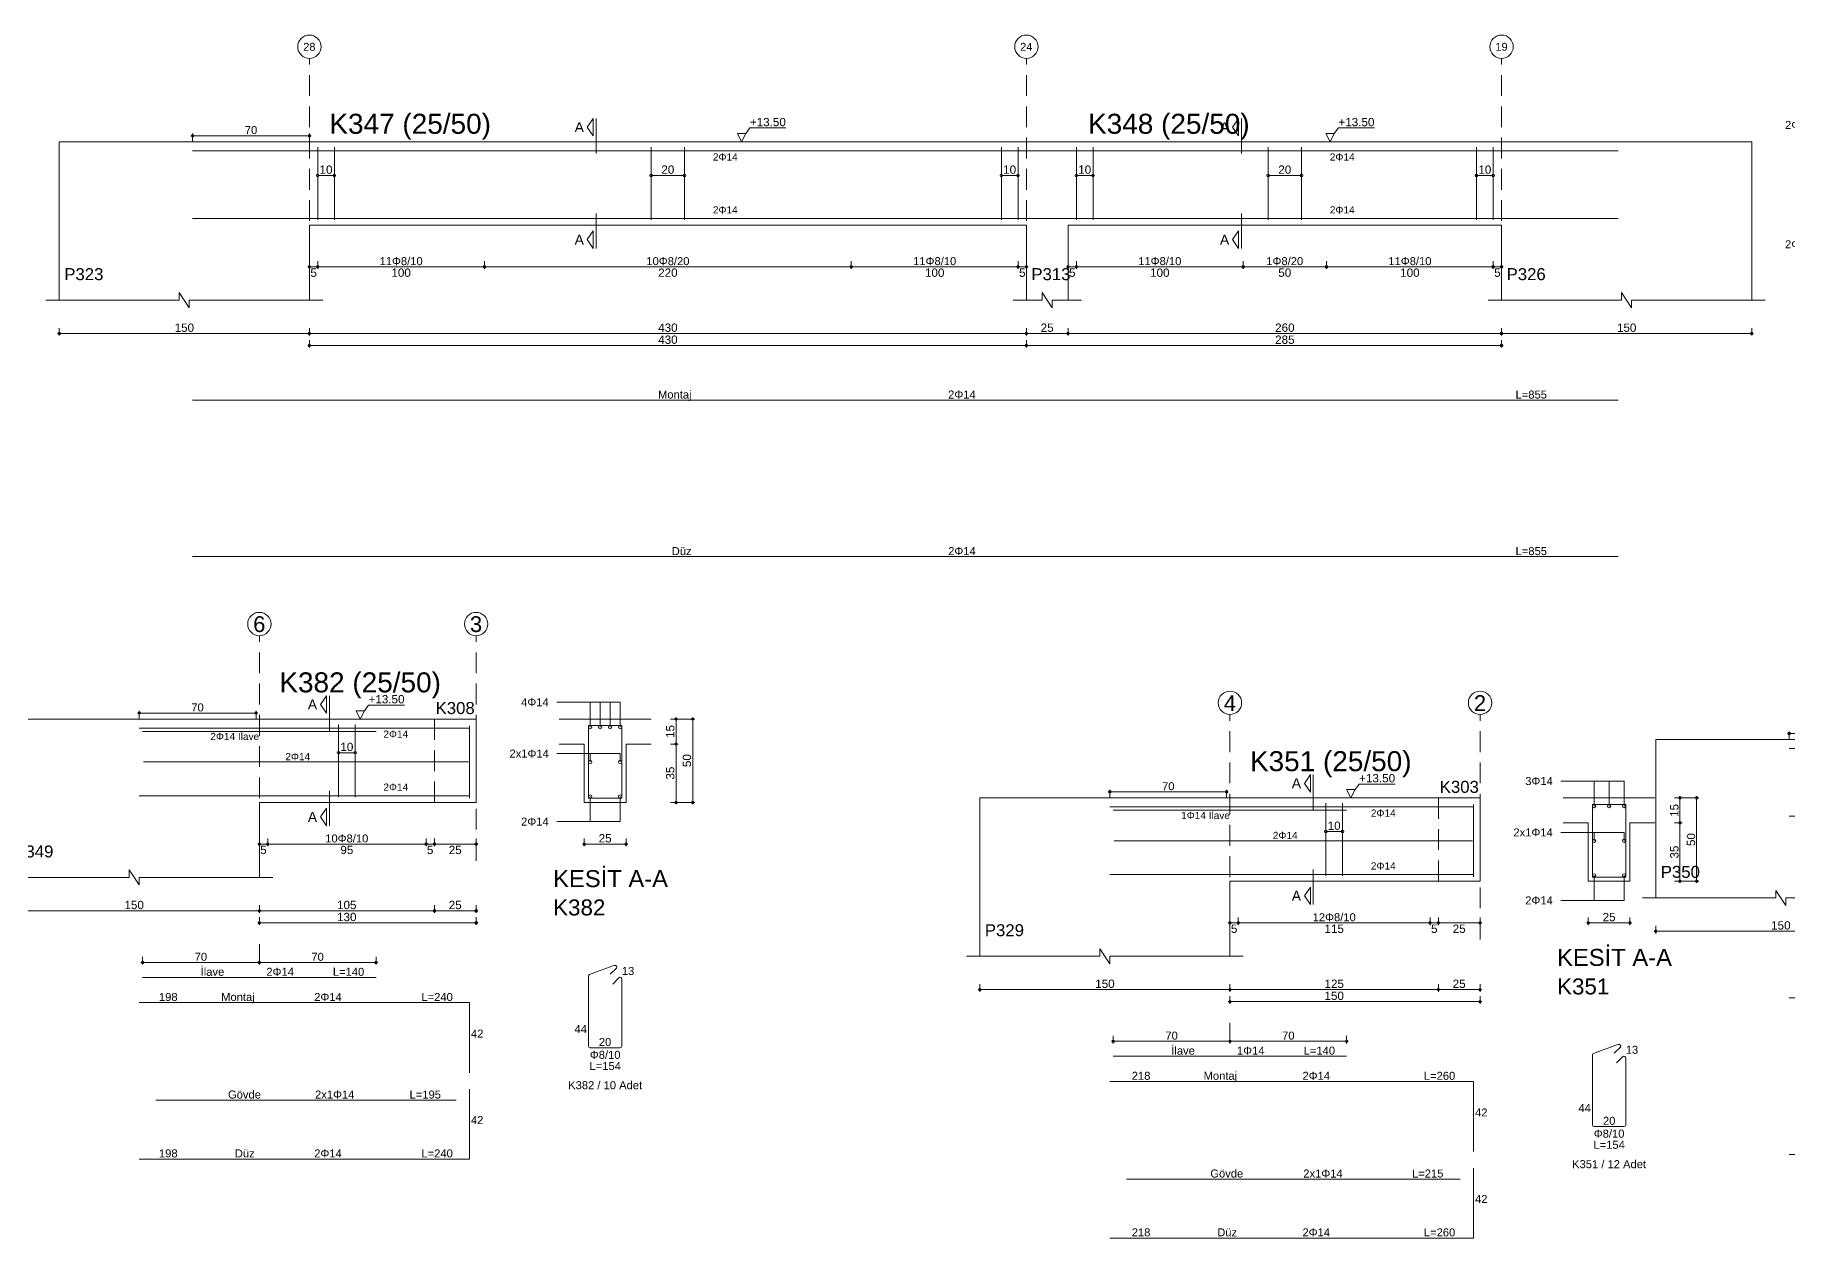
# Model space of a CAD drawing. Header units: millimetres. Extents: x 2232 to 85269, y -3593 to 5869.
# Drawn here: x 63065 to 64642, y -2692 to -1610 of the extents above; entities that cross this region are included whole.
import ezdxf

# ---------------------------------------------------------------- set-up
doc = ezdxf.new("R2010")
doc.units = ezdxf.units.MM
doc.linetypes.add('DASHDOT2', pattern=[12.7, 6.35, -3.175, 0, -3.175])
doc.linetypes.add('DASHED4', pattern=[18.75, 12.5, -6.25])
doc.layers.add('aks', color=251, linetype='DASHDOT2', lineweight=35)
for name, color, linetype in [('Donatı Topl. Uzun. Yazısı', 7, 'Continuous'), ('Donatı Uz. Yazısı', 7, 'Continuous'), ('Donatı Yazısı', 7, 'Continuous'), ('Donatı Çizgisi', 7, 'Continuous'), ('Kiriş', 7, 'Continuous'), ('Standart', 7, 'Continuous'), ('Ölçülendirme', 7, 'Continuous')]:
    doc.layers.add(name, color=color, linetype=linetype)
doc.styles.add('arial_1_18', font='arial.ttf', dxfattribs={"height": 0.2})

# ---------------------------------------------------------------- blocks, each defined once
blk = doc.blocks.new('IDE263Entity7553')
at = {"layer": 'aks', "color": 30, "linetype": 'DASHED4', "lineweight": 5}
for points in [[(21798.5, 2001.7), (21798.5, 2136.7)], [(22228.5, 2001.7), (22228.5, 2136.7)], [(22513.5, 2001.7), (22513.5, 2136.7)]]:
    blk.add_lwpolyline(points, dxfattribs=at)
at = {"layer": 'aks', "color": 1, "linetype": 'Continuous', "lineweight": 5}
for centre in [(21798.5, 2143.7), (22228.5, 2143.7), (22513.5, 2143.7)]:
    blk.add_circle(centre, 7, dxfattribs=at)
at = {"layer": 'Donatı Çizgisi', "color": 5, "linetype": 'Continuous', "lineweight": 5}
for points in [[(21803.5, 2039.9), (21803.5, 2083.5)], [(21813.5, 2039.9), (21813.5, 2083.5)], [(22003.5, 2039.9), (22003.5, 2083.5)], [(22023.5, 2039.9), (22023.5, 2083.5)], [(22213.5, 2039.9), (22213.5, 2083.5)], [(22223.5, 2039.9), (22223.5, 2083.5)], [(22258.5, 2039.9), (22258.5, 2083.5)], [(22268.5, 2039.9), (22268.5, 2083.5)], [(22373.5, 2039.9), (22373.5, 2083.5)], [(22393.5, 2039.9), (22393.5, 2083.5)], [(22498.5, 2039.9), (22498.5, 2083.5)], [(22508.5, 2039.9), (22508.5, 2083.5)], [(21728.5, 2081.3), (22583.5, 2081.3)], [(21728.5, 2040.7), (22583.5, 2040.7)], [(21728.5, 1931.7), (22583.5, 1931.7)], [(21728.5, 1837.9), (22583.5, 1837.9)]]:
    blk.add_lwpolyline(points, dxfattribs=at)
at = {"layer": 'Kiriş', "color": 1, "linetype": 'Continuous', "lineweight": 5}
for points in [[(21648.5, 2086.7), (22663.5, 2086.7)], [(21648.5, 1991.7), (21648.5, 2086.7)], [(22663.5, 1991.7), (22663.5, 2086.7)], [(21798.5, 2036.7), (22228.5, 2036.7)], [(21798.5, 1991.7), (21798.5, 2036.7)], [(22228.5, 1991.7), (22228.5, 2036.7)], [(22253.5, 2036.7), (22513.5, 2036.7)], [(22253.5, 1991.7), (22253.5, 2036.7)], [(22513.5, 1991.7), (22513.5, 2036.7)], [(21640.5, 1991.7), (21720.5, 1991.7)], [(21726.5, 1987.2), (21720.5, 1996.2)], [(21720.5, 1991.7), (21720.5, 1996.2)], [(21726.5, 1991.7), (21806.5, 1991.7)], [(21726.5, 1987.2), (21726.5, 1991.7)], [(22220.5, 1991.7), (22238, 1991.7)], [(22244, 1987.2), (22238, 1996.2)], [(22238, 1991.7), (22238, 1996.2)], [(22244, 1991.7), (22261.5, 1991.7)], [(22244, 1987.2), (22244, 1991.7)], [(22505.5, 1991.7), (22585.5, 1991.7)], [(22591.5, 1987.2), (22585.5, 1996.2)], [(22585.5, 1991.7), (22585.5, 1996.2)], [(22591.5, 1991.7), (22671.5, 1991.7)], [(22591.5, 1987.2), (22591.5, 1991.7)]]:
    blk.add_lwpolyline(points, dxfattribs=at)
at = {"layer": 'Ölçülendirme', "color": 1, "linetype": 'Continuous', "lineweight": 5}
for points in [[(21965.2, 2095.5), (21968.7, 2100.7)], [(21968.7, 2090.2), (21965.2, 2095.5)], [(21968.7, 2090.2), (21968.7, 2100.7)], [(21970.5, 2079.7), (21970.5, 2100.7)], [(22060.2, 2091.7), (22062.7, 2095)], [(22062.7, 2095), (22084.3, 2095)], [(22352.2, 2095.5), (22355.7, 2100.7)], [(22355.7, 2090.2), (22352.2, 2095.5)], [(22355.7, 2090.2), (22355.7, 2100.7)], [(22357.5, 2079.7), (22357.5, 2100.7)], [(22413.2, 2091.7), (22415.7, 2095)], [(22415.7, 2095), (22437.3, 2095)], [(21727.5, 2090.3), (21799.5, 2090.3)], [(21728.5, 2087.1), (21728.5, 2091.6)], [(21798.5, 2087.1), (21798.5, 2091.6)], [(22057.7, 2086.7), (22055.2, 2091.7)], [(22055.2, 2091.7), (22060.2, 2091.7)], [(22060.2, 2091.7), (22057.7, 2086.7)], [(22057.7, 2086.7), (22057.7, 2086.7)], [(22410.7, 2086.7), (22408.2, 2091.7)], [(22408.2, 2091.7), (22413.2, 2091.7)], [(22413.2, 2091.7), (22410.7, 2086.7)], [(22410.7, 2086.7), (22410.7, 2086.7)], [(21803.5, 2066.5), (21813.5, 2066.5)], [(22003.5, 2066.5), (22023.5, 2066.5)], [(22213.5, 2066.5), (22223.5, 2066.5)], [(22258.5, 2066.5), (22268.5, 2066.5)], [(22373.5, 2066.5), (22393.5, 2066.5)], [(22498.5, 2066.5), (22508.5, 2066.5)], [(21970.5, 2022.7), (21970.5, 2043.7)], [(22357.5, 2022.7), (22357.5, 2043.7)], [(21965.2, 2028), (21968.7, 2033.2)], [(21968.7, 2022.7), (21968.7, 2033.2)], [(22352.2, 2028), (22355.7, 2033.2)], [(22355.7, 2022.7), (22355.7, 2033.2)], [(21968.7, 2022.7), (21965.2, 2028)], [(22355.7, 2022.7), (22352.2, 2028)], [(21797.5, 2011.7), (22229.5, 2011.7)], [(21798.5, 2010.5), (21798.5, 2015)], [(21803.5, 2010.5), (21803.5, 2015)], [(21903.5, 2010.5), (21903.5, 2015)], [(22123.5, 2010.5), (22123.5, 2015)], [(22223.5, 2010.5), (22223.5, 2015)], [(22228.5, 2010.5), (22228.5, 2015)], [(22252.5, 2011.7), (22514.5, 2011.7)], [(22253.5, 2010.5), (22253.5, 2015)], [(22258.5, 2010.5), (22258.5, 2015)], [(22358.5, 2010.5), (22358.5, 2015)], [(22408.5, 2010.5), (22408.5, 2015)], [(22508.5, 2010.5), (22508.5, 2015)], [(22513.5, 2010.5), (22513.5, 2015)], [(21647.5, 1971.7), (22664.5, 1971.7)], [(21648.5, 1970.5), (21648.5, 1975)], [(21798.5, 1970.5), (21798.5, 1975)], [(21798.5, 1963.3), (21798.5, 1967.8)], [(22228.5, 1970.5), (22228.5, 1975)], [(22228.5, 1963.3), (22228.5, 1967.8)], [(22253.5, 1970.5), (22253.5, 1975)], [(22513.5, 1970.5), (22513.5, 1975)], [(22513.5, 1963.3), (22513.5, 1967.8)], [(22663.5, 1970.5), (22663.5, 1975)], [(21797.5, 1964.5), (22514.5, 1964.5)]]:
    blk.add_lwpolyline(points, dxfattribs=at)
for centre in [(21728.5, 2090.3), (21798.5, 2090.3), (21803.5, 2066.5), (21813.5, 2066.5), (22003.5, 2066.5), (22023.5, 2066.5), (22213.5, 2066.5), (22223.5, 2066.5), (22258.5, 2066.5), (22268.5, 2066.5), (22373.5, 2066.5), (22393.5, 2066.5), (22498.5, 2066.5), (22508.5, 2066.5), (21798.5, 2011.7), (21803.5, 2011.7), (21803.5, 2011.7), (21903.5, 2011.7), (21903.5, 2011.7), (22123.5, 2011.7), (22123.5, 2011.7), (22223.5, 2011.7), (22223.5, 2011.7), (22228.5, 2011.7), (22253.5, 2011.7), (22258.5, 2011.7), (22258.5, 2011.7), (22358.5, 2011.7), (22358.5, 2011.7), (22408.5, 2011.7), (22408.5, 2011.7), (22508.5, 2011.7), (22508.5, 2011.7), (22513.5, 2011.7), (21648.5, 1971.7), (21798.5, 1971.7), (21798.5, 1971.7), (22228.5, 1971.7), (22228.5, 1971.7), (22253.5, 1971.7), (22253.5, 1971.7), (22513.5, 1971.7), (22513.5, 1971.7), (22663.5, 1971.7), (21798.5, 1964.5), (22228.5, 1964.5), (22228.5, 1964.5), (22513.5, 1964.5)]:
    blk.add_circle(centre, 0.75, dxfattribs=at)
at = {"layer": 'aks', "color": 1, "linetype": 'Continuous', "lineweight": 5, "style": 'arial_1_18'}
for s, p in [('28', (21794.8, 2141.3)), ('24', (22224.8, 2141.3)), ('19', (22509.8, 2141.3))]:
    blk.add_text(s, height=4.73, dxfattribs=at).set_placement(p)
at = {"layer": 'Donatı Topl. Uzun. Yazısı', "color": 1, "linetype": 'Continuous', "lineweight": 5, "style": 'arial_1_18'}
for p in [(22521.9, 1932.7), (22521.9, 1838.8)]:
    blk.add_text('L=855', height=4.8, dxfattribs=at).set_placement(p)
at = {"layer": 'Donatı Yazısı', "color": 5, "linetype": 'Continuous', "lineweight": 5, "style": 'arial_1_18'}
for p in [(22683.5, 2094.4), (22683.5, 2022.8), (22181.6, 1932.7), (22181.6, 1838.8)]:
    blk.add_text('2Φ14', height=4.8, dxfattribs=at).set_placement(p)
for p in [(22040.5, 2075.4), (22410.5, 2075.4), (22040.5, 2043.7), (22410.5, 2043.7)]:
    blk.add_text('2Φ14', height=4.32, rotation=360, dxfattribs=at).set_placement(p)
at = {"layer": 'Donatı Yazısı', "color": 1, "linetype": 'Continuous', "lineweight": 5, "style": 'arial_1_18'}
for s, p in [('Montaj', (22007.6, 1932.7)), ('Düz', (22015.8, 1838.8))]:
    blk.add_text(s, height=4.8, dxfattribs=at).set_placement(p)
at = {"layer": 'Kiriş', "color": 1, "linetype": 'Continuous', "lineweight": 5, "style": 'arial_1_18'}
for s, height, p in [('K347 (25/50)', 12, (21810.5, 2091.5)), ('K348 (25/50)', 12, (22265.5, 2091.5)), ('P323', 7.2, (21651.5, 2003.7)), ('P313', 7.2, (22231.5, 2003.7)), ('P326', 7.2, (22516.5, 2003.7))]:
    blk.add_text(s, height=height, dxfattribs=at).set_placement(p)
at = {"layer": 'Ölçülendirme', "color": 1, "linetype": 'Continuous', "lineweight": 5, "style": 'arial_1_18'}
for s, height, p in [('70', 4.8, (21759.8, 2091.3)), ('A', 5.95, (21957.6, 2092.5)), ('+13.50', 5, (22062.7, 2096)), ('A', 5.95, (22344.6, 2092.5)), ('+13.50', 5, (22415.7, 2096)), ('A', 5.95, (21957.6, 2025)), ('A', 5.95, (22344.6, 2025)), ('5', 5, (21799.1, 2005.7)), ('100', 5, (21847.7, 2005.7)), ('220', 5, (22007.7, 2005.7)), ('100', 5, (22167.7, 2005.7)), ('5', 5, (22224.1, 2005.7)), ('5', 5, (22254.1, 2005.7)), ('100', 5, (22302.7, 2005.7)), ('50', 5, (22379.6, 2005.7)), ('100', 5, (22452.7, 2005.7)), ('5', 5, (22509.1, 2005.7)), ('150', 5, (21717.7, 1972.7)), ('430', 5, (22007.7, 1972.7)), ('25', 5, (22237.1, 1972.7)), ('260', 5, (22377.7, 1972.7)), ('150', 5, (22582.7, 1972.7)), ('430', 5, (22007.7, 1965.5)), ('285', 5, (22377.7, 1965.5))]:
    blk.add_text(s, height=height, dxfattribs=at).set_placement(p)
for s, p in [('10', (21804.6, 2067.5)), ('20', (22009.6, 2067.5)), ('10', (22214.6, 2067.5)), ('10', (22259.6, 2067.5)), ('20', (22379.6, 2067.5)), ('10', (22499.6, 2067.5))]:
    blk.add_text(s, height=5, rotation=360, dxfattribs=at).set_placement(p)
at = {"layer": 'Ölçülendirme', "color": 5, "linetype": 'Continuous', "lineweight": 5, "style": 'arial_1_18'}
for s, p in [('11Φ8/10', (21840.6, 2012.7)), ('10Φ8/20', (22000.6, 2012.7)), ('11Φ8/10', (22160.6, 2012.7)), ('11Φ8/10', (22295.6, 2012.7)), ('1Φ8/20', (22372.4, 2012.7)), ('11Φ8/10', (22445.6, 2012.7))]:
    blk.add_text(s, height=4.8, dxfattribs=at).set_placement(p)
blk = doc.blocks.new('IDE263Entity7555')
at = {"layer": 'aks', "color": 30, "linetype": 'DASHED4', "lineweight": 5}
for points in [[(24109.4, 2016.8), (24109.4, 2151.8)], [(24259.4, 2016.8), (24259.4, 2151.8)], [(24109.4, 1955.8), (24109.4, 1966.8)]]:
    blk.add_lwpolyline(points, dxfattribs=at)
at = {"layer": 'aks', "color": 1, "linetype": 'Continuous', "lineweight": 5}
for centre in [(24109.4, 2158.8), (24259.4, 2158.8)]:
    blk.add_circle(centre, 7, dxfattribs=at)
at = {"layer": 'Donatı Çizgisi', "color": 5, "linetype": 'Continuous', "lineweight": 5}
for points in [[(24037.4, 2096.4), (24255.4, 2096.4)], [(24039.4, 2094.4), (24179.4, 2094.4)], [(24166.9, 2055), (24166.9, 2098.6)], [(24176.9, 2055), (24176.9, 2098.6)], [(24255.4, 2054.4), (24255.4, 2097.8)], [(24326.8, 2054.3), (24326.8, 2097.9)], [(24326.8, 2097.9), (24346.8, 2097.9)], [(24346.8, 2054.3), (24346.8, 2097.9)], [(24039.9, 2076.1), (24254.9, 2076.1)], [(24037.4, 2055.8), (24255.4, 2055.8)], [(24326.8, 2054.3), (24346.8, 2054.3)], [(24039.4, 1946.8), (24179.4, 1946.8)], [(24326.8, 1905.7), (24326.8, 1947.6)], [(24327.5, 1948.5), (24342.5, 1954)], [(24339.9, 1948.7), (24343.6, 1952.3)], [(24341.3, 1942.8), (24345.1, 1946.6)], [(24346.8, 1905.7), (24346.8, 1945.8)], [(24037.4, 1931.7), (24255.4, 1931.7)], [(24255.4, 1889.7), (24255.4, 1931.7)], [(24327.8, 1904.7), (24345.8, 1904.7)], [(24047.4, 1873.1), (24247.4, 1873.1)], [(24255.4, 1837.8), (24255.4, 1879.8)], [(24037.4, 1837.8), (24255.4, 1837.8)]]:
    blk.add_lwpolyline(points, dxfattribs=at)
for centre in [(24327.8, 2096.9), (24336.8, 2096.9), (24345.8, 2096.9), (24327.8, 2076.1), (24345.8, 2076.1), (24327.8, 2055.3), (24345.8, 2055.3)]:
    blk.add_circle(centre, 1, dxfattribs=at)
for centre, start, end in [((24327.8, 1947.6), 110, 180), ((24342.8, 1953), 315, 110), ((24345.8, 1945.8), 0, 135), ((24327.8, 1905.7), 180, 270), ((24345.8, 1905.7), 270, 0)]:
    blk.add_arc(centre, 1.02, start, end, dxfattribs=at)
at = {"layer": 'Kiriş', "color": 1, "linetype": 'Continuous', "lineweight": 5}
for points in [[(23959.4, 2101.8), (24259.4, 2101.8)], [(23959.4, 2006.8), (23959.4, 2101.8)], [(24259.4, 2051.8), (24259.4, 2101.8)], [(24309.3, 2101.8), (24364.3, 2101.8)], [(24309.3, 2086.8), (24324.3, 2086.8)], [(24324.3, 2051.8), (24324.3, 2086.8)], [(24349.3, 2086.8), (24364.3, 2086.8)], [(24349.3, 2051.8), (24349.3, 2086.8)], [(24109.4, 2051.8), (24259.4, 2051.8)], [(24109.4, 2006.8), (24109.4, 2051.8)], [(24324.3, 2051.8), (24349.3, 2051.8)], [(24037.4, 2002.3), (24031.4, 2011.3)], [(24031.4, 2006.8), (24031.4, 2011.3)], [(23951.4, 2006.8), (24031.4, 2006.8)], [(24037.4, 2006.8), (24117.4, 2006.8)], [(24037.4, 2002.3), (24037.4, 2006.8)]]:
    blk.add_lwpolyline(points, dxfattribs=at)
at = {"layer": 'Kiriş', "color": 1, "linetype": 'DASHED4', "lineweight": 5}
for points in [[(24234.4, 2051.8), (24234.4, 2101.8)], [(24259.4, 2051.8), (24259.4, 2101.8)]]:
    blk.add_lwpolyline(points, dxfattribs=at)
at = {"layer": 'Ölçülendirme', "color": 1, "linetype": 'Continuous', "lineweight": 5}
for points in [[(24154.2, 2110.5), (24157.7, 2115.8)], [(24157.7, 2105.3), (24157.7, 2115.8)], [(24159.4, 2094.8), (24159.4, 2115.8)], [(24036.4, 2105.4), (24108.4, 2105.4)], [(24037.4, 2102.1), (24037.4, 2106.6)], [(24107.4, 2102.1), (24107.4, 2106.6)], [(24157.7, 2105.3), (24154.2, 2110.5)], [(24181.9, 2101.8), (24179.4, 2106.8)], [(24179.4, 2106.8), (24184.4, 2106.8)], [(24184.4, 2106.8), (24181.9, 2101.8)], [(24184.4, 2106.8), (24186.9, 2110.1)], [(24186.9, 2110.1), (24208.5, 2110.1)], [(24307.8, 2111.9), (24345.8, 2111.9)], [(24327.8, 2096.9), (24327.8, 2111.9)], [(24336.8, 2096.9), (24336.8, 2111.9)], [(24345.8, 2096.9), (24345.8, 2111.9)], [(24379.3, 2050.8), (24379.3, 2102.8)], [(24389.3, 2050.8), (24389.3, 2102.8)], [(24181.9, 2101.8), (24181.9, 2101.8)], [(24376.1, 2101.8), (24390.6, 2101.8)], [(24166.9, 2081.6), (24176.9, 2081.6)], [(24376.1, 2086.8), (24380.6, 2086.8)], [(24307.8, 2081.1), (24345.8, 2081.1)], [(24327.8, 2076.1), (24327.8, 2081.1)], [(24345.8, 2076.1), (24345.8, 2081.1)], [(24159.4, 2037.8), (24159.4, 2058.8)], [(24327.8, 2040.3), (24327.8, 2055.3)], [(24345.8, 2040.3), (24345.8, 2055.3)], [(24376.1, 2051.8), (24390.6, 2051.8)], [(24154.2, 2043), (24157.7, 2048.3)], [(24157.7, 2037.8), (24154.2, 2043)], [(24157.7, 2037.8), (24157.7, 2048.3)], [(24307.8, 2040.3), (24345.8, 2040.3)], [(24109.4, 2025.5), (24109.4, 2030)], [(24114.4, 2025.5), (24114.4, 2030)], [(24229.4, 2025.5), (24229.4, 2030)], [(24234.4, 2025.5), (24234.4, 2030)], [(24259.4, 2025.5), (24259.4, 2030)], [(24324.3, 2025.5), (24324.3, 2030)], [(24349.3, 2025.5), (24349.3, 2030)], [(24108.4, 2026.8), (24260.4, 2026.8)], [(24323.3, 2026.8), (24350.3, 2026.8)], [(23959.4, 1985.5), (23959.4, 1990)], [(24109.4, 1985.5), (24109.4, 1990)], [(24234.4, 1985.5), (24234.4, 1990)], [(24259.4, 1985.5), (24259.4, 1990)], [(23958.4, 1986.8), (24260.4, 1986.8)], [(24108.4, 1979.6), (24260.4, 1979.6)], [(24109.4, 1978.3), (24109.4, 1982.8)], [(24259.4, 1978.3), (24259.4, 1982.8)], [(24038.4, 1955.8), (24110.4, 1955.8)], [(24039.4, 1954.5), (24039.4, 1959)], [(24108.4, 1955.8), (24180.4, 1955.8)], [(24109.4, 1954.5), (24109.4, 1959)], [(24109.4, 1954.5), (24109.4, 1959)], [(24179.4, 1954.5), (24179.4, 1959)]]:
    blk.add_lwpolyline(points, dxfattribs=at)
for centre in [(24037.4, 2105.4), (24107.4, 2105.4), (24379.3, 2101.8), (24389.3, 2101.8), (24166.9, 2081.6), (24176.9, 2081.6), (24379.3, 2086.8), (24379.3, 2051.8), (24389.3, 2051.8), (24109.4, 2026.8), (24114.4, 2026.8), (24114.4, 2026.8), (24229.4, 2026.8), (24229.4, 2026.8), (24234.4, 2026.8), (24234.4, 2026.8), (24259.4, 2026.8), (24324.3, 2026.8), (24349.3, 2026.8), (23959.4, 1986.8), (24109.4, 1986.8), (24109.4, 1986.8), (24234.4, 1986.8), (24234.4, 1986.8), (24259.4, 1986.8), (24109.4, 1979.6), (24259.4, 1979.6), (24039.4, 1955.8), (24109.4, 1955.8), (24109.4, 1955.8), (24179.4, 1955.8)]:
    blk.add_circle(centre, 0.75, dxfattribs=at)
at = {"layer": 'aks', "color": 1, "linetype": 'Continuous', "lineweight": 5, "style": 'arial_1_18'}
for s, p in [('4', (24105.7, 2153.9)), ('2', (24255.7, 2153.9))]:
    blk.add_text(s, height=9.45, dxfattribs=at).set_placement(p)
at = {"layer": 'Donatı Topl. Uzun. Yazısı', "color": 1, "linetype": 'Continuous', "lineweight": 5, "style": 'arial_1_18'}
for s, p in [('L=140', (24153.6, 1947.8)), ('L=260', (24225.7, 1932.7)), ('L=154', (24327.4, 1891.3)), ('L=215', (24218.6, 1874.1)), ('L=260', (24225.7, 1838.8))]:
    blk.add_text(s, height=4.8, dxfattribs=at).set_placement(p)
at = {"layer": 'Donatı Uz. Yazısı', "color": 1, "linetype": 'Continuous', "lineweight": 5, "style": 'arial_1_18'}
for s, p in [('13', (24346.8, 1948.3)), ('218', (24050.5, 1932.7)), ('42', (24256.4, 1910.7)), ('44', (24318.4, 1913.4)), ('20', (24333.1, 1905.7)), ('42', (24256.4, 1858.8)), ('218', (24050.5, 1838.8))]:
    blk.add_text(s, height=4.8, dxfattribs=at).set_placement(p)
at = {"layer": 'Donatı Yazısı', "color": 5, "linetype": 'Continuous', "lineweight": 5, "style": 'arial_1_18'}
for s, height, p in [('3Φ14', 4.8, (24286.5, 2109.5)), ('1Φ14 İlave', 4.32, (24080.1, 2089.1)), ('2x1Φ14', 4.8, (24279.4, 2078.7)), ('2Φ14', 4.8, (24286.5, 2037.9)), ('1Φ14', 4.8, (24113.6, 1947.8)), ('2Φ14', 4.8, (24152.9, 1932.7)), ('Φ8/10', 4.8, (24327.6, 1898)), ('K351 / 12 Adet', 4.8, (24314.6, 1879.7)), ('2x1Φ14', 4.8, (24153.4, 1874.1)), ('2Φ14', 4.8, (24152.9, 1838.8))]:
    blk.add_text(s, height=height, dxfattribs=at).set_placement(p)
for p in [(24193.9, 2090.5), (24135.1, 2077.1), (24193.9, 2058.8)]:
    blk.add_text('2Φ14', height=4.32, rotation=360, dxfattribs=at).set_placement(p)
at = {"layer": 'Donatı Yazısı', "color": 1, "linetype": 'Continuous', "lineweight": 5, "style": 'arial_1_18'}
for s, p in [('İlave', (24074.2, 1947.8)), ('Montaj', (24093.6, 1932.7)), ('Gövde', (24097.6, 1874.1)), ('Düz', (24101.8, 1838.8))]:
    blk.add_text(s, height=4.8, dxfattribs=at).set_placement(p)
at = {"layer": 'Kiriş', "color": 1, "linetype": 'Continuous', "lineweight": 5, "style": 'arial_1_18'}
for s, height, p in [('K351 (25/50)', 12, (24121.4, 2117.8)), ('K303', 7.2, (24235.2, 2104.8)), ('P329', 7.2, (23962.4, 2018.8)), ('KESİT A-A', 10.2, (24305.6, 2001)), ('K351', 9.6, (24305.6, 1983.9))]:
    blk.add_text(s, height=height, dxfattribs=at).set_placement(p)
at = {"layer": 'Ölçülendirme', "color": 1, "linetype": 'Continuous', "lineweight": 5, "style": 'arial_1_18'}
for s, height, p in [('A', 5.95, (24146.5, 2107.6)), ('+13.50', 5, (24186.9, 2111.1)), ('70', 4.8, (24068.7, 2106.4)), ('A', 5.95, (24146.5, 2040.1)), ('25', 5, (24332.9, 2027.8)), ('5', 5, (24110, 2020.8)), ('115', 5, (24166.1, 2020.8)), ('5', 5, (24230, 2020.8)), ('25', 5, (24243, 2020.8)), ('150', 5, (24028.6, 1987.8)), ('125', 5, (24166.1, 1987.8)), ('25', 5, (24243, 1987.8)), ('150', 5, (24166.1, 1980.6))]:
    blk.add_text(s, height=height, dxfattribs=at).set_placement(p)
for s, rotation, p in [('15', 90, (24378.4, 2090.4)), ('10', 360, (24168, 2082.6)), ('35', 90, (24378.4, 2065.4)), ('50', 90, (24388.4, 2072.9))]:
    blk.add_text(s, height=5, rotation=rotation, dxfattribs=at).set_placement(p)
at = {"layer": 'Ölçülendirme', "color": 5, "linetype": 'Continuous', "lineweight": 5, "style": 'arial_1_18'}
for s, p in [('12Φ8/10', (24159, 2027.8)), ('70', (24070.7, 1956.8)), ('70', (24140.7, 1956.8))]:
    blk.add_text(s, height=4.8, dxfattribs=at).set_placement(p)
blk = doc.blocks.new('IDE263Entity7583')
at = {"layer": 'aks', "color": 30, "linetype": 'DASHED4', "lineweight": 5}
for points in [[(23102.5, 1648.6), (23102.5, 1783.6)], [(23232.5, 1648.6), (23232.5, 1783.6)], [(23102.5, 1587.6), (23102.5, 1598.6)]]:
    blk.add_lwpolyline(points, dxfattribs=at)
at = {"layer": 'aks', "color": 1, "linetype": 'Continuous', "lineweight": 5}
for centre in [(23102.5, 1790.6), (23232.5, 1790.6)]:
    blk.add_circle(centre, 7, dxfattribs=at)
at = {"layer": 'Donatı Çizgisi', "color": 5, "linetype": 'Continuous', "lineweight": 5}
for points in [[(23030.5, 1728.2), (23228.5, 1728.2)], [(23032.5, 1726.2), (23172.5, 1726.2)], [(23150, 1686.8), (23150, 1730.4)], [(23160, 1686.8), (23160, 1730.4)], [(23228.5, 1686.2), (23228.5, 1729.6)], [(23299.9, 1686.1), (23299.9, 1729.8)], [(23299.9, 1729.8), (23319.9, 1729.8)], [(23319.9, 1686.1), (23319.9, 1729.8)], [(23033, 1707.9), (23228, 1707.9)], [(23030.5, 1687.6), (23228.5, 1687.6)], [(23299.9, 1686.1), (23319.9, 1686.1)], [(23032.5, 1578.6), (23172.5, 1578.6)], [(23299.9, 1537.6), (23299.9, 1579.4)], [(23300.5, 1580.4), (23315.5, 1585.9)], [(23313, 1580.5), (23316.6, 1584.2)], [(23314.4, 1574.6), (23318.1, 1578.4)], [(23319.9, 1537.6), (23319.9, 1577.7)], [(23030.5, 1563.5), (23228.5, 1563.5)], [(23228.5, 1521.5), (23228.5, 1563.5)], [(23300.9, 1536.5), (23318.9, 1536.5)], [(23040.5, 1505), (23220.5, 1505)], [(23228.5, 1469.7), (23228.5, 1511.7)], [(23030.5, 1469.7), (23228.5, 1469.7)]]:
    blk.add_lwpolyline(points, dxfattribs=at)
for centre in [(23300.9, 1728.8), (23306.9, 1728.8), (23312.9, 1728.8), (23318.9, 1728.8), (23300.9, 1707.9), (23318.9, 1707.9), (23300.9, 1687.1), (23318.9, 1687.1)]:
    blk.add_circle(centre, 1, dxfattribs=at)
for centre, start, end in [((23300.9, 1579.4), 110, 180), ((23315.9, 1584.9), 315, 110), ((23318.9, 1577.7), 0, 135), ((23300.9, 1537.6), 180, 270), ((23318.9, 1537.6), 270, 0)]:
    blk.add_arc(centre, 1.02, start, end, dxfattribs=at)
at = {"layer": 'Kiriş', "color": 1, "linetype": 'Continuous', "lineweight": 5}
for points in [[(22952.5, 1733.6), (23232.5, 1733.6)], [(22952.5, 1638.6), (22952.5, 1733.6)], [(23232.5, 1683.6), (23232.5, 1733.6)], [(23282.4, 1733.6), (23337.4, 1733.6)], [(23282.4, 1718.6), (23297.4, 1718.6)], [(23297.4, 1683.6), (23297.4, 1718.6)], [(23322.4, 1718.6), (23337.4, 1718.6)], [(23322.4, 1683.6), (23322.4, 1718.6)], [(23102.5, 1683.6), (23232.5, 1683.6)], [(23102.5, 1638.6), (23102.5, 1683.6)], [(23297.4, 1683.6), (23322.4, 1683.6)], [(23030.5, 1634.1), (23024.5, 1643.1)], [(23024.5, 1638.6), (23024.5, 1643.1)], [(22944.5, 1638.6), (23024.5, 1638.6)], [(23030.5, 1638.6), (23110.5, 1638.6)], [(23030.5, 1634.1), (23030.5, 1638.6)]]:
    blk.add_lwpolyline(points, dxfattribs=at)
at = {"layer": 'Kiriş', "color": 1, "linetype": 'DASHED4', "lineweight": 5}
for points in [[(23207.5, 1683.6), (23207.5, 1733.6)], [(23232.5, 1683.6), (23232.5, 1733.6)]]:
    blk.add_lwpolyline(points, dxfattribs=at)
at = {"layer": 'Ölçülendirme', "color": 1, "linetype": 'Continuous', "lineweight": 5}
for points in [[(23139.2, 1742.4), (23142.7, 1747.6)], [(23142.7, 1737.1), (23142.7, 1747.6)], [(23144.5, 1726.6), (23144.5, 1747.6)], [(23029.5, 1737.2), (23101.5, 1737.2)], [(23030.5, 1734), (23030.5, 1738.5)], [(23100.5, 1734), (23100.5, 1738.5)], [(23142.7, 1737.1), (23139.2, 1742.4)], [(23163, 1733.6), (23160.5, 1738.6)], [(23160.5, 1738.6), (23165.5, 1738.6)], [(23165.5, 1738.6), (23163, 1733.6)], [(23165.5, 1738.6), (23168, 1742)], [(23168, 1742), (23189.5, 1742)], [(23280.9, 1743.8), (23318.9, 1743.8)], [(23300.9, 1728.8), (23300.9, 1743.8)], [(23306.9, 1728.8), (23306.9, 1743.8)], [(23312.9, 1728.8), (23312.9, 1743.8)], [(23318.9, 1728.8), (23318.9, 1743.8)], [(23352.4, 1682.6), (23352.4, 1734.6)], [(23362.4, 1682.6), (23362.4, 1734.6)], [(23163, 1733.6), (23163, 1733.6)], [(23349.1, 1733.6), (23363.6, 1733.6)], [(23349.1, 1718.6), (23353.6, 1718.6)], [(23150, 1713.4), (23160, 1713.4)], [(23280.9, 1712.9), (23318.9, 1712.9)], [(23300.9, 1707.9), (23300.9, 1712.9)], [(23318.9, 1707.9), (23318.9, 1712.9)], [(23144.5, 1669.6), (23144.5, 1690.6)], [(23300.9, 1672.1), (23300.9, 1687.1)], [(23318.9, 1672.1), (23318.9, 1687.1)], [(23349.1, 1683.6), (23363.6, 1683.6)], [(23139.2, 1674.9), (23142.7, 1680.1)], [(23142.7, 1669.6), (23139.2, 1674.9)], [(23142.7, 1669.6), (23142.7, 1680.1)], [(23280.9, 1672.1), (23318.9, 1672.1)], [(23102.5, 1657.4), (23102.5, 1661.9)], [(23107.5, 1657.4), (23107.5, 1661.9)], [(23202.5, 1657.4), (23202.5, 1661.9)], [(23207.5, 1657.4), (23207.5, 1661.9)], [(23232.5, 1657.4), (23232.5, 1661.9)], [(23297.4, 1657.4), (23297.4, 1661.9)], [(23322.4, 1657.4), (23322.4, 1661.9)], [(23101.5, 1658.6), (23233.5, 1658.6)], [(23296.4, 1658.6), (23323.4, 1658.6)], [(22952.5, 1617.4), (22952.5, 1621.9)], [(23102.5, 1617.4), (23102.5, 1621.9)], [(23207.5, 1617.4), (23207.5, 1621.9)], [(23232.5, 1617.4), (23232.5, 1621.9)], [(22951.5, 1618.6), (23233.5, 1618.6)], [(23101.5, 1611.4), (23233.5, 1611.4)], [(23102.5, 1610.2), (23102.5, 1614.7)], [(23232.5, 1610.2), (23232.5, 1614.7)], [(23031.5, 1587.6), (23103.5, 1587.6)], [(23032.5, 1586.4), (23032.5, 1590.9)], [(23101.5, 1587.6), (23173.5, 1587.6)], [(23102.5, 1586.4), (23102.5, 1590.9)], [(23102.5, 1586.4), (23102.5, 1590.9)], [(23172.5, 1586.4), (23172.5, 1590.9)]]:
    blk.add_lwpolyline(points, dxfattribs=at)
for centre in [(23030.5, 1737.2), (23100.5, 1737.2), (23352.4, 1733.6), (23362.4, 1733.6), (23150, 1713.4), (23160, 1713.4), (23352.4, 1718.6), (23352.4, 1683.6), (23362.4, 1683.6), (23102.5, 1658.6), (23107.5, 1658.6), (23107.5, 1658.6), (23202.5, 1658.6), (23202.5, 1658.6), (23207.5, 1658.6), (23207.5, 1658.6), (23232.5, 1658.6), (23297.4, 1658.6), (23322.4, 1658.6), (22952.5, 1618.6), (23102.5, 1618.6), (23102.5, 1618.6), (23207.5, 1618.6), (23207.5, 1618.6), (23232.5, 1618.6), (23102.5, 1611.4), (23232.5, 1611.4), (23032.5, 1587.6), (23102.5, 1587.6), (23102.5, 1587.6), (23172.5, 1587.6)]:
    blk.add_circle(centre, 0.75, dxfattribs=at)
at = {"layer": 'aks', "color": 1, "linetype": 'Continuous', "lineweight": 5, "style": 'arial_1_18'}
for s, p in [('6', (23098.8, 1785.8)), ('3', (23228.8, 1785.8))]:
    blk.add_text(s, height=9.45, dxfattribs=at).set_placement(p)
at = {"layer": 'Donatı Topl. Uzun. Yazısı', "color": 1, "linetype": 'Continuous', "lineweight": 5, "style": 'arial_1_18'}
for s, p in [('L=140', (23146.6, 1579.6)), ('L=240', (23199.7, 1564.5)), ('L=154', (23300.5, 1523.1)), ('L=195', (23192.6, 1506)), ('L=240', (23199.7, 1470.7))]:
    blk.add_text(s, height=4.8, dxfattribs=at).set_placement(p)
at = {"layer": 'Donatı Uz. Yazısı', "color": 1, "linetype": 'Continuous', "lineweight": 5, "style": 'arial_1_18'}
for s, p in [('13', (23319.9, 1580.1)), ('198', (23042.3, 1564.5)), ('42', (23229.4, 1542.5)), ('44', (23291.5, 1545.3)), ('20', (23306.1, 1537.5)), ('42', (23229.4, 1490.7)), ('198', (23042.3, 1470.7))]:
    blk.add_text(s, height=4.8, dxfattribs=at).set_placement(p)
at = {"layer": 'Donatı Yazısı', "color": 5, "linetype": 'Continuous', "lineweight": 5, "style": 'arial_1_18'}
for s, height, p in [('4Φ14', 4.8, (23259.5, 1741.3)), ('2Φ14 İlave', 4.32, (23073.1, 1721)), ('2x1Φ14', 4.8, (23252.5, 1710.5)), ('2Φ14', 4.8, (23259.5, 1669.7)), ('2Φ14', 4.8, (23106.7, 1579.6)), ('2Φ14', 4.8, (23135.4, 1564.5)), ('Φ8/10', 4.8, (23300.7, 1529.8)), ('K382 / 10 Adet', 4.8, (23287.7, 1511.6)), ('2x1Φ14', 4.8, (23135.9, 1506)), ('2Φ14', 4.8, (23135.4, 1470.7))]:
    blk.add_text(s, height=height, dxfattribs=at).set_placement(p)
for p in [(23176.9, 1722.4), (23118.1, 1708.9), (23176.9, 1690.6)]:
    blk.add_text('2Φ14', height=4.32, rotation=360, dxfattribs=at).set_placement(p)
at = {"layer": 'Donatı Yazısı', "color": 1, "linetype": 'Continuous', "lineweight": 5, "style": 'arial_1_18'}
for s, p in [('İlave', (23067.3, 1579.6)), ('Montaj', (23079.6, 1564.5)), ('Gövde', (23083.7, 1506)), ('Düz', (23087.8, 1470.7))]:
    blk.add_text(s, height=4.8, dxfattribs=at).set_placement(p)
at = {"layer": 'Kiriş', "color": 1, "linetype": 'Continuous', "lineweight": 5, "style": 'arial_1_18'}
for s, height, p in [('K382 (25/50)', 12, (23114.5, 1749.6)), ('K308', 7.2, (23208.2, 1736.6)), ('P349', 7.2, (22955.5, 1650.6)), ('KESİT A-A', 10.2, (23278.7, 1632.8)), ('K382', 9.6, (23278.7, 1615.8))]:
    blk.add_text(s, height=height, dxfattribs=at).set_placement(p)
at = {"layer": 'Ölçülendirme', "color": 1, "linetype": 'Continuous', "lineweight": 5, "style": 'arial_1_18'}
for s, height, p in [('A', 5.95, (23131.6, 1739.4)), ('+13.50', 5, (23168, 1743)), ('70', 4.8, (23061.7, 1738.2)), ('A', 5.95, (23131.6, 1671.9)), ('25', 5, (23306, 1659.6)), ('5', 5, (23103, 1652.6)), ('95', 5, (23151.1, 1652.6)), ('5', 5, (23203, 1652.6)), ('25', 5, (23216.1, 1652.6)), ('150', 5, (23021.6, 1619.6)), ('105', 5, (23149.1, 1619.6)), ('25', 5, (23216.1, 1619.6)), ('130', 5, (23149.1, 1612.4))]:
    blk.add_text(s, height=height, dxfattribs=at).set_placement(p)
for s, rotation, p in [('15', 90, (23351.4, 1722.3)), ('10', 360, (23151.1, 1714.4)), ('35', 90, (23351.4, 1697.3)), ('50', 90, (23361.4, 1704.8))]:
    blk.add_text(s, height=5, rotation=rotation, dxfattribs=at).set_placement(p)
at = {"layer": 'Ölçülendirme', "color": 5, "linetype": 'Continuous', "lineweight": 5, "style": 'arial_1_18'}
for s, p in [('10Φ8/10', (23142, 1659.6)), ('70', (23063.7, 1588.6)), ('70', (23133.7, 1588.6))]:
    blk.add_text(s, height=4.8, dxfattribs=at).set_placement(p)
blk = doc.blocks.new('IDE263Entity7585')
at = {"layer": 'aks', "color": 30, "linetype": 'DASHED4', "lineweight": 5}
for points in [[(24459.3, 1633.6), (24459.3, 1768.6)], [(24764.3, 1633.6), (24764.3, 1768.6)]]:
    blk.add_lwpolyline(points, dxfattribs=at)
at = {"layer": 'aks', "color": 1, "linetype": 'Continuous', "lineweight": 5}
for centre in [(24459.3, 1775.6), (24764.3, 1775.6)]:
    blk.add_circle(centre, 7, dxfattribs=at)
at = {"layer": 'Donatı Çizgisi', "color": 5, "linetype": 'Continuous', "lineweight": 5}
for points in [[(24464.3, 1671.8), (24464.3, 1715.4)], [(24474.3, 1671.8), (24474.3, 1715.4)], [(24601.8, 1671.8), (24601.8, 1715.4)], [(24621.8, 1671.8), (24621.8, 1715.4)], [(24749.3, 1671.8), (24749.3, 1715.4)], [(24759.3, 1671.8), (24759.3, 1715.4)], [(24974.6, 1671.1), (24974.6, 1714.7)], [(24974.6, 1714.7), (24994.6, 1714.7)], [(24994.6, 1671.1), (24994.6, 1714.7)], [(24389.3, 1713.2), (24834.3, 1713.2)], [(24389.3, 1672.6), (24834.3, 1672.6)], [(24974.6, 1671.1), (24994.6, 1671.1)], [(24975.3, 1565.3), (24990.3, 1570.8)], [(24987.7, 1565.4), (24991.4, 1569.1)], [(24389.3, 1563.6), (24834.3, 1563.6)], [(24974.6, 1522.5), (24974.6, 1564.3)], [(24989.1, 1559.5), (24992.9, 1563.3)], [(24994.6, 1522.5), (24994.6, 1562.6)], [(24975.7, 1521.4), (24993.6, 1521.4)], [(24389.3, 1469.7), (24834.3, 1469.7)]]:
    blk.add_lwpolyline(points, dxfattribs=at)
for centre in [(24975.6, 1713.7), (24993.6, 1713.7), (24975.6, 1672.1), (24993.6, 1672.1)]:
    blk.add_circle(centre, 1, dxfattribs=at)
for centre, start, end in [((24990.7, 1569.8), 315, 110), ((24975.7, 1564.3), 110, 180), ((24993.6, 1562.6), 0, 135), ((24975.7, 1522.5), 180, 270), ((24993.6, 1522.5), 270, 0)]:
    blk.add_arc(centre, 1.02, start, end, dxfattribs=at)
at = {"layer": 'Kiriş', "color": 1, "linetype": 'Continuous', "lineweight": 5}
for points in [[(24309.3, 1623.6), (24309.3, 1718.6)], [(24309.3, 1718.6), (24914.3, 1718.6)], [(24914.3, 1623.6), (24914.3, 1718.6)], [(24972.1, 1668.5), (24972.1, 1718.6)], [(24972.1, 1718.6), (25012.1, 1718.6)], [(24997.1, 1703.6), (25012.1, 1703.6)], [(24997.1, 1668.5), (24997.1, 1703.6)], [(24459.3, 1668.5), (24764.3, 1668.5)], [(24459.3, 1623.6), (24459.3, 1668.5)], [(24764.3, 1623.6), (24764.3, 1668.5)], [(24972.1, 1668.5), (24997.1, 1668.5)], [(24301.3, 1623.6), (24381.3, 1623.6)], [(24387.3, 1619.1), (24381.3, 1628.1)], [(24381.3, 1623.6), (24381.3, 1628.1)], [(24387.3, 1623.6), (24467.3, 1623.6)], [(24387.3, 1619.1), (24387.3, 1623.6)], [(24756.3, 1623.6), (24836.3, 1623.6)], [(24842.3, 1619.1), (24836.3, 1628.1)], [(24836.3, 1623.6), (24836.3, 1628.1)], [(24842.3, 1623.6), (24922.3, 1623.6)], [(24842.3, 1619.1), (24842.3, 1623.6)]]:
    blk.add_lwpolyline(points, dxfattribs=at)
at = {"layer": 'Ölçülendirme', "color": 1, "linetype": 'Continuous', "lineweight": 5}
for points in [[(24576.1, 1727.3), (24579.6, 1732.6)], [(24579.6, 1722.1), (24576.1, 1727.3)], [(24579.6, 1722.1), (24579.6, 1732.6)], [(24581.3, 1711.6), (24581.3, 1732.6)], [(24646.1, 1723.6), (24648.6, 1726.9)], [(24648.6, 1726.9), (24670.1, 1726.9)], [(24955.6, 1728.7), (24993.6, 1728.7)], [(24975.6, 1713.7), (24975.6, 1728.7)], [(24993.6, 1713.7), (24993.6, 1728.7)], [(24388.3, 1722.2), (24460.3, 1722.2)], [(24389.3, 1718.9), (24389.3, 1723.4)], [(24459.3, 1718.9), (24459.3, 1723.4)], [(24643.6, 1718.6), (24641.1, 1723.6)], [(24641.1, 1723.6), (24646.1, 1723.6)], [(24646.1, 1723.6), (24643.6, 1718.6)], [(24643.6, 1718.6), (24643.6, 1718.6)], [(24763.3, 1722.2), (24835.3, 1722.2)], [(24764.3, 1718.9), (24764.3, 1723.4)], [(24834.3, 1718.9), (24834.3, 1723.4)], [(25023.9, 1718.6), (25038.4, 1718.6)], [(25027.1, 1667.6), (25027.1, 1719.6)], [(25037.1, 1667.6), (25037.1, 1719.6)], [(25023.9, 1703.6), (25028.4, 1703.6)], [(24464.3, 1698.4), (24474.3, 1698.4)], [(24601.8, 1698.4), (24621.8, 1698.4)], [(24749.3, 1698.4), (24759.3, 1698.4)], [(24581.3, 1654.6), (24581.3, 1675.6)], [(24975.6, 1657.1), (24975.6, 1672.1)], [(24993.6, 1657.1), (24993.6, 1672.1)], [(24576.1, 1659.8), (24579.6, 1665.1)], [(24579.6, 1654.6), (24579.6, 1665.1)], [(25023.9, 1668.5), (25038.4, 1668.5)], [(24579.6, 1654.6), (24576.1, 1659.8)], [(24955.6, 1657.1), (24993.6, 1657.1)], [(24458.3, 1643.6), (24765.3, 1643.6)], [(24459.3, 1642.3), (24459.3, 1646.8)], [(24464.3, 1642.3), (24464.3, 1646.8)], [(24564.3, 1642.3), (24564.3, 1646.8)], [(24659.3, 1642.3), (24659.3, 1646.8)], [(24759.3, 1642.3), (24759.3, 1646.8)], [(24764.3, 1642.3), (24764.3, 1646.8)], [(24971.1, 1643.6), (24998.1, 1643.6)], [(24972.1, 1642.3), (24972.1, 1646.8)], [(24997.1, 1642.3), (24997.1, 1646.8)], [(24308.3, 1603.6), (24915.3, 1603.6)], [(24309.3, 1602.3), (24309.3, 1606.8)], [(24459.3, 1602.3), (24459.3, 1606.8)], [(24459.3, 1595.1), (24459.3, 1599.6)], [(24764.3, 1602.3), (24764.3, 1606.8)], [(24764.3, 1595.1), (24764.3, 1599.6)], [(24914.3, 1602.3), (24914.3, 1606.8)], [(24458.3, 1596.4), (24765.3, 1596.4)]]:
    blk.add_lwpolyline(points, dxfattribs=at)
for centre in [(24389.3, 1722.2), (24459.3, 1722.2), (24764.3, 1722.2), (24834.3, 1722.2), (25027.1, 1718.6), (25037.1, 1718.6), (25027.1, 1703.6), (24464.3, 1698.4), (24474.3, 1698.4), (24601.8, 1698.4), (24621.8, 1698.4), (24749.3, 1698.4), (24759.3, 1698.4), (25027.1, 1668.5), (25037.1, 1668.5), (24459.3, 1643.6), (24464.3, 1643.6), (24464.3, 1643.6), (24564.3, 1643.6), (24564.3, 1643.6), (24659.3, 1643.6), (24659.3, 1643.6), (24759.3, 1643.6), (24759.3, 1643.6), (24764.3, 1643.6), (24972.1, 1643.6), (24997.1, 1643.6), (24309.3, 1603.6), (24459.3, 1603.6), (24459.3, 1603.6), (24764.3, 1603.6), (24764.3, 1603.6), (24914.3, 1603.6), (24459.3, 1596.4), (24764.3, 1596.4)]:
    blk.add_circle(centre, 0.75, dxfattribs=at)
at = {"layer": 'aks', "color": 1, "linetype": 'Continuous', "lineweight": 5, "style": 'arial_1_18'}
for s, p in [('27', (24455.6, 1773.1)), ('26', (24760.6, 1773.1))]:
    blk.add_text(s, height=4.73, dxfattribs=at).set_placement(p)
at = {"layer": 'Donatı Topl. Uzun. Yazısı', "color": 1, "linetype": 'Continuous', "lineweight": 5, "style": 'arial_1_18'}
for s, p in [('L=445', (24793.2, 1564.5)), ('L=154', (24975.2, 1508)), ('L=445', (24793.2, 1470.7))]:
    blk.add_text(s, height=4.8, dxfattribs=at).set_placement(p)
at = {"layer": 'Donatı Uz. Yazısı', "color": 1, "linetype": 'Continuous', "lineweight": 5, "style": 'arial_1_18'}
for s, p in [('13', (24994.6, 1565.1)), ('44', (24966.2, 1530.2)), ('20', (24980.9, 1522.4))]:
    blk.add_text(s, height=4.8, dxfattribs=at).set_placement(p)
at = {"layer": 'Donatı Yazısı', "color": 5, "linetype": 'Continuous', "lineweight": 5, "style": 'arial_1_18'}
for s, p in [('2Φ14', (24934.3, 1726.3)), ('2Φ14', (24934.3, 1654.7)), ('2Φ14', (24625.2, 1564.5)), ('Φ8/20/10', (24970.8, 1514.7)), ('K384 / 26 Adet', (24962.5, 1496.5)), ('2Φ14', (24625.2, 1470.7))]:
    blk.add_text(s, height=4.8, dxfattribs=at).set_placement(p)
for p in [(24638.8, 1707.3), (24638.8, 1675.5)]:
    blk.add_text('2Φ14', height=4.32, rotation=360, dxfattribs=at).set_placement(p)
at = {"layer": 'Donatı Yazısı', "color": 1, "linetype": 'Continuous', "lineweight": 5, "style": 'arial_1_18'}
for s, p in [('Montaj', (24524.9, 1564.5)), ('Düz', (24533.1, 1470.7))]:
    blk.add_text(s, height=4.8, dxfattribs=at).set_placement(p)
at = {"layer": 'Kiriş', "color": 1, "linetype": 'Continuous', "lineweight": 5, "style": 'arial_1_18'}
for s, height, p in [('K384 (25/50)', 12, (24471.3, 1723.4)), ('P350', 7.2, (24312.3, 1635.6)), ('P351', 7.2, (24767.3, 1635.6)), ('KESİT A-A', 10.2, (24953.4, 1617.8)), ('K384', 9.6, (24953.4, 1600.7))]:
    blk.add_text(s, height=height, dxfattribs=at).set_placement(p)
at = {"layer": 'Ölçülendirme', "color": 1, "linetype": 'Continuous', "lineweight": 5, "style": 'arial_1_18'}
for s, height, p in [('70', 4.8, (24420.6, 1723.2)), ('A', 5.95, (24568.4, 1724.3)), ('+13.50', 5, (24648.6, 1727.9)), ('70', 4.8, (24795.6, 1723.2)), ('A', 5.95, (24568.4, 1656.8)), ('5', 5, (24459.9, 1637.6)), ('100', 5, (24508.5, 1637.6)), ('95', 5, (24607.9, 1637.6)), ('100', 5, (24703.5, 1637.6)), ('5', 5, (24759.9, 1637.6)), ('25', 5, (24980.8, 1644.5)), ('150', 5, (24378.5, 1604.6)), ('305', 5, (24606, 1604.6)), ('150', 5, (24833.5, 1604.6)), ('305', 5, (24606, 1597.4))]:
    blk.add_text(s, height=height, dxfattribs=at).set_placement(p)
for s, rotation, p in [('15', 90, (25026.2, 1707.2)), ('10', 360, (24465.4, 1699.3)), ('20', 360, (24607.9, 1699.3)), ('10', 360, (24750.4, 1699.3)), ('50', 90, (25036.2, 1689.7)), ('35', 90, (25026.2, 1682.2))]:
    blk.add_text(s, height=5, rotation=rotation, dxfattribs=at).set_placement(p)
at = {"layer": 'Ölçülendirme', "color": 5, "linetype": 'Continuous', "lineweight": 5, "style": 'arial_1_18'}
for s, p in [('11Φ8/10', (24501.4, 1644.6)), ('4Φ8/20', (24600.7, 1644.6)), ('11Φ8/10', (24696.4, 1644.6))]:
    blk.add_text(s, height=4.8, dxfattribs=at).set_placement(p)

msp = doc.modelspace()

# ---------------------------------------------------------------- block references
at = {"layer": 'Standart', "xscale": 1.5, "yscale": 1.5, "zscale": 1.5}
for name, p in [('IDE263Entity7553', (30613.7, -4836)), ('IDE263Entity7583', (28612.7, -4825.7)), ('IDE263Entity7585', (28058.7, -4821.6)), ('IDE263Entity7555', (27975.5, -5448.9))]:
    msp.add_blockref(name, p, dxfattribs=at)

doc.saveas('drawing.dxf')
